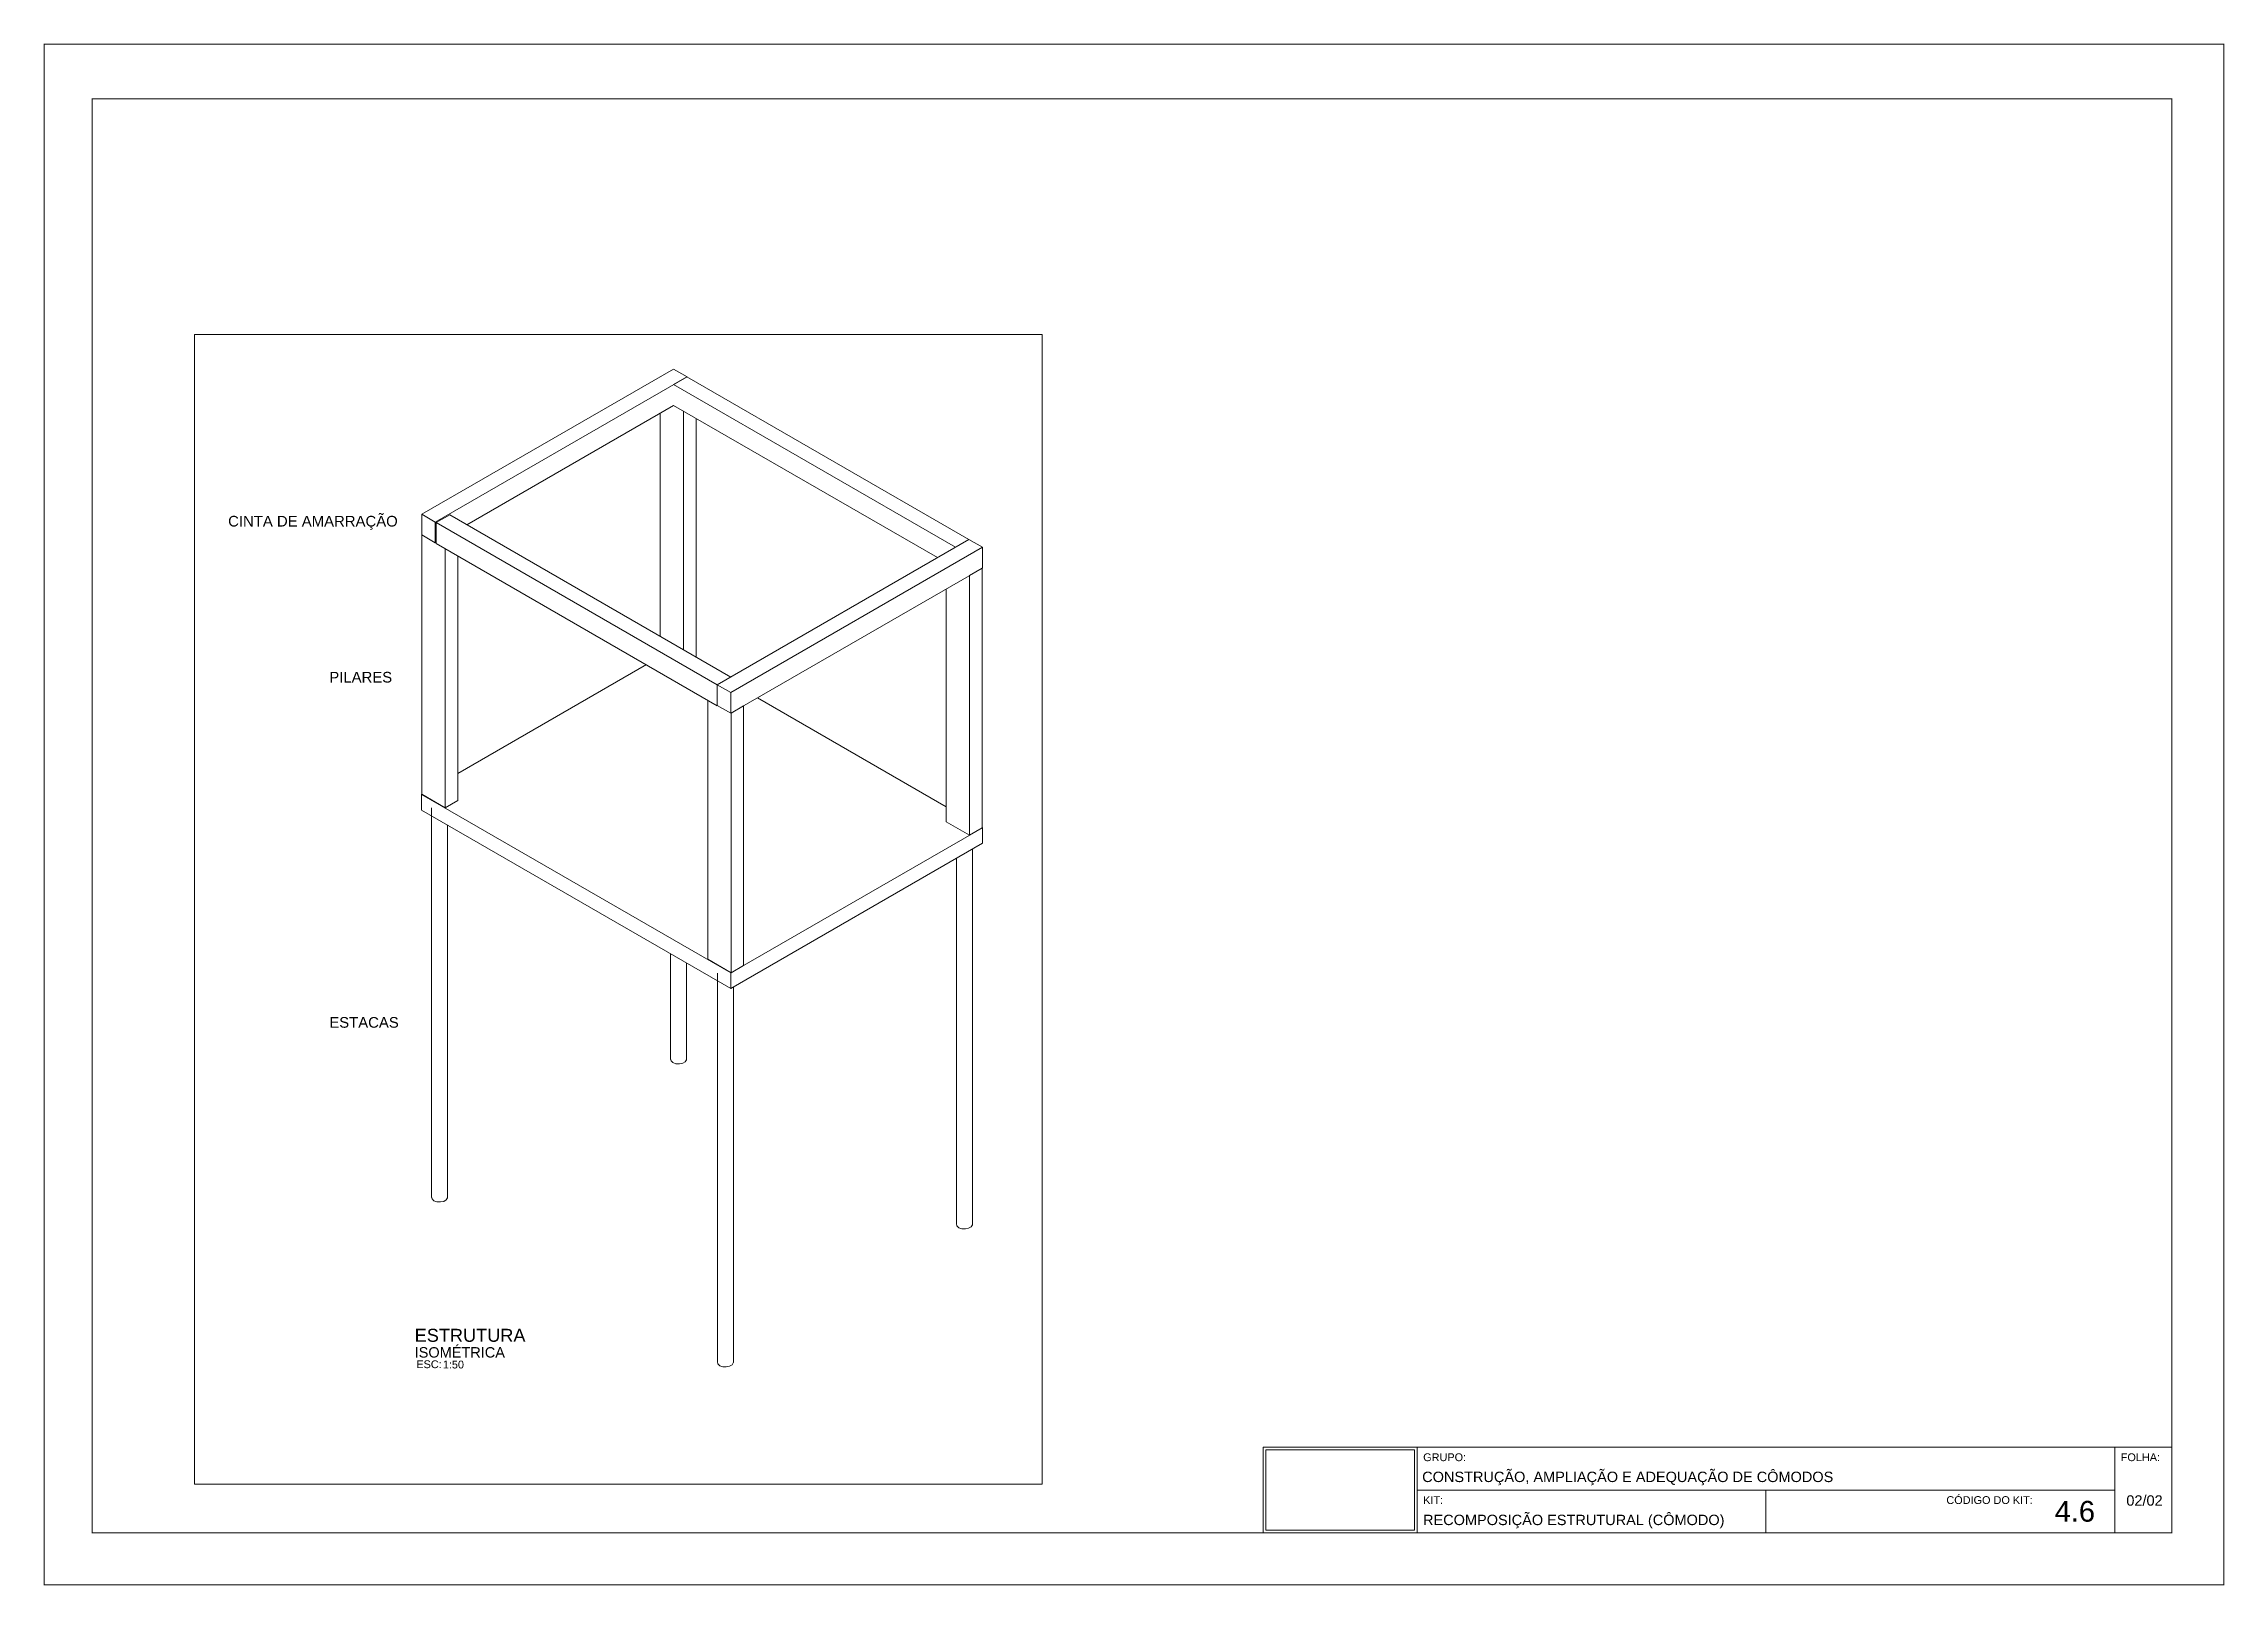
# Paper-space layout '02 - ISOMÉTRICA' of a CAD drawing. Header units: inches, sheet in millimetres. Extents: x 0 to 420, y 0 to 297.
# The model-space entities are those that its viewports show. They can reach past a viewport. Long polylines and large blocks are cut down to what shows.
import ezdxf
from ezdxf.enums import TextEntityAlignment as Align

# ---------------------------------------------------------------- set-up
doc = ezdxf.new("R2010")
doc.units = ezdxf.units.IN
doc.header["$MEASUREMENT"] = 0
doc.header["$XCLIPFRAME"] = 0
doc.layers.get('0').update_dxf_attribs({"color": 8})
doc.layers.get('DEFPOINTS').update_dxf_attribs({"lineweight": 0})
for name, color, linetype in [('ARQ-TXT-02', 2, 'Continuous'), ('ARQ-TXT-03', 3, 'Continuous'), ('ARQ-TXT-04', 4, 'Continuous'), ('ARQ-TXT-75', 2, 'Continuous'), ('ARQ-TXT-SMB', 4, 'Continuous'), ('DT-TÍTULO', 3, 'Continuous')]:
    doc.layers.add(name, color=color, linetype=linetype)
for name, color, linetype, lineweight in [('Pilares estruturais', 7, 'Continuous', 9), ('Pisos', 7, 'Continuous', 9), ('PS-FLH', 2, 'Continuous', 0), ('Quadro estrutural', 7, 'Continuous', 9)]:
    doc.layers.add(name, color=color, linetype=linetype, lineweight=lineweight)
doc.styles.add('Arial', font='ARIALUNI.ttf')
doc.styles.add('MtXpl_Arial', font='arial.ttf')
picture_1 = doc.add_image_def('image1.png', size_in_pixel=(3125, 3125))

# ---------------------------------------------------------------- blocks, each defined once
blk = doc.blocks.new('modelo carimbo final Leandro')
at = {"layer": 'PS-FLH', "linetype": 'Continuous'}
for p, q in [((224.82, -60.67), (399.82, -60.67)), ((254.49, -68.92), (388.82, -68.92)), ((224.82, -77.17), (399.82, -77.17))]:
    blk.add_line(p, q, dxfattribs=at)
at = {"layer": 'PS-FLH'}
for p, q in [((224.82, -60.67), (224.82, -77.17)), ((254.49, -60.67), (254.49, -77.17)), ((388.82, -60.67), (388.82, -77.17)), ((321.65, -68.92), (321.65, -77.17))]:
    blk.add_line(p, q, dxfattribs=at)
at = {"layer": 'PS-FLH', "linetype": 'Continuous'}
blk.add_lwpolyline([(399.82, -60.67), (399.82, -77.17)], dxfattribs=at)
image = blk.add_image(picture_1, insert=(224.82, -83.75), size_in_units=(29.67, 29.67), dxfattribs=at)
image.set_boundary_path([(54.2, 747.8), (3069.8, 2376.2)])
blk = doc.blocks.new('Pilar circular - d_ 25cm-2518628-ISOMÉTRICA')
at = {"layer": 'Pilares estruturais', "color": 5, "true_color": 0x0000ff}
for p, q in [((26366, 12790), (26366, 11960)), ((26491, 11960), (26491, 12718))]:
    blk.add_line(p, q, dxfattribs=at)
for points in [[(26384, 11935, 0), (26369, 11948, 0), (26366, 11964, 0)], [(26491, 11961, 0), (26491, 11956, 0), (26481, 11941, 0), (26462, 11930, 0), (26435, 11924, 0), (26408, 11926, 0), (26384, 11935, 0)]]:
    blk.add_polyline3d(points, dxfattribs=at)
blk = doc.blocks.new('Coluna_Estrutural_Retangular_eixo - 14 x 26-2513627-ISOMÉTRICA')
at = {"layer": 'Pilares estruturais', "color": 5, "true_color": 0x0000ff}
for p, q in [((26284, 17042), (26284, 15286)), ((26468, 17057), (26468, 15180)), ((26567, 16999), (26567, 15123))]:
    blk.add_line(p, q, dxfattribs=at)
blk = doc.blocks.new('Pilar circular - d_ 25cm-2518635-ISOMÉTRICA')
at = {"layer": 'Pilares estruturais', "color": 5, "true_color": 0x0000ff}
for p, q in [((24486, 13937), (24486, 10875)), ((24611, 10875), (24611, 13803))]:
    blk.add_line(p, q, dxfattribs=at)
for points in [[(24505, 10849, 0), (24490, 10863, 0), (24487, 10879, 0)], [(24611, 10876, 0), (24611, 10871, 0), (24602, 10856, 0), (24582, 10844, 0), (24556, 10839, 0), (24528, 10841, 0), (24505, 10849, 0)]]:
    blk.add_polyline3d(points, dxfattribs=at)
blk = doc.blocks.new('Coluna_Estrutural_Retangular_eixo - 14 x 26-2513676-ISOMÉTRICA')
at = {"layer": 'Pilares estruturais', "color": 5, "true_color": 0x0000ff}
for p, q in [((24410, 16083), (24410, 14045)), ((24524, 16021), (24519, 16023)), ((24594, 13938), (24594, 15976)), ((24693, 13996), (24693, 15919)), ((24594, 13938), (24410, 14045)), ((24693, 13996), (24594, 13938))]:
    blk.add_line(p, q, dxfattribs=at)
blk = doc.blocks.new('Pilar circular - d_ 25cm-V1-ISOMÉTRICA')
at = {"layer": 'Pilares estruturais', "color": 5, "true_color": 0x0000ff}
for p, q in [((26734, 12639), (26734, 9578)), ((26859, 9578), (26859, 12529))]:
    blk.add_line(p, q, dxfattribs=at)
for points in [[(26752, 9552, 0), (26737, 9566, 0), (26734, 9582, 0)], [(26859, 9579, 0), (26858, 9573, 0), (26849, 9558, 0), (26829, 9547, 0), (26803, 9542, 0), (26776, 9543, 0), (26752, 9552, 0)]]:
    blk.add_polyline3d(points, dxfattribs=at)
blk = doc.blocks.new('Coluna_Estrutural_Retangular_eixo - 14 x 26-V2-ISOMÉTRICA')
at = {"layer": 'Pilares estruturais', "color": 5, "true_color": 0x0000ff}
for p, q in [((26658, 14785), (26658, 12747)), ((26940, 14739), (26841, 14682)), ((26841, 12641), (26841, 14682)), ((26940, 14739), (26940, 12698)), ((26841, 12641), (26658, 12747)), ((26940, 12698), (26841, 12641))]:
    blk.add_line(p, q, dxfattribs=at)
blk = doc.blocks.new('Pilar circular - d_ 25cm-V3-ISOMÉTRICA')
at = {"layer": 'Pilares estruturais', "color": 5, "true_color": 0x0000ff}
for p, q in [((28738, 10663), (28738, 13614)), ((28613, 13541), (28613, 10663))]:
    blk.add_line(p, q, dxfattribs=at)
for points in [[(28631, 10637, 0), (28617, 10651, 0), (28614, 10667, 0)], [(28738, 10664, 0), (28738, 10659, 0), (28729, 10643, 0), (28709, 10632, 0), (28683, 10627, 0), (28655, 10629, 0), (28631, 10637, 0)]]:
    blk.add_polyline3d(points, dxfattribs=at)
blk = doc.blocks.new('Coluna_Estrutural_Retangular_eixo - 14 x 26-V4-ISOMÉTRICA')
at = {"layer": 'Pilares estruturais', "color": 5, "true_color": 0x0000ff}
for p, q in [((28814, 15821), (28715, 15764)), ((28814, 15821), (28814, 13780)), ((28531, 13829), (28531, 15658)), ((28715, 13723), (28715, 15764)), ((28715, 13723), (28531, 13829)), ((28814, 13780), (28715, 13723))]:
    blk.add_line(p, q, dxfattribs=at)
blk = doc.blocks.new('viga - Viga concreto 15x30cm-2523651-ISOMÉTRICA')
at = {"layer": 'Quadro estrutural', "color": 5, "true_color": 0x0000ff}
for p, q in [((26389, 17388), (24410, 16246)), ((24516, 16185), (26495, 17327)), ((26495, 17327), (26389, 17388)), ((26389, 17102), (24764, 16164)), ((24410, 16246), (24516, 16185)), ((24410, 16083), (24410, 16246)), ((24516, 16021), (24516, 16185)), ((24516, 16021), (24410, 16083)), ((24524, 16025), (24516, 16021))]:
    blk.add_line(p, q, dxfattribs=at)
blk = doc.blocks.new('viga - Viga concreto 15x30cm-2513875-ISOMÉTRICA')
blk.add_blockref('viga - Viga concreto 15x30cm-2523651-ISOMÉTRICA', (0, 0))
blk = doc.blocks.new('viga - Viga concreto 15x30cm-2523687-ISOMÉTRICA')
at = {"layer": 'Quadro estrutural', "color": 5, "true_color": 0x0000ff}
for p, q in [((26494, 17327), (26388, 17266)), ((28711, 16047), (26494, 17327)), ((26388, 17266), (28605, 15986)), ((28464, 15905), (26389, 17102)), ((28605, 15986), (28711, 16047))]:
    blk.add_line(p, q, dxfattribs=at)
blk = doc.blocks.new('viga - Viga concreto 15x30cm-2513876-ISOMÉTRICA')
blk.add_blockref('viga - Viga concreto 15x30cm-2523687-ISOMÉTRICA', (0, 0))
blk = doc.blocks.new('viga - Viga concreto 15x30cm-V5-ISOMÉTRICA')
at = {"layer": 'Quadro estrutural', "color": 5, "true_color": 0x0000ff}
for p, q in [((28711, 16047), (26733, 14905)), ((26839, 14844), (28817, 15986)), ((28817, 15986), (28711, 16047)), ((28817, 15823), (28817, 15986)), ((28817, 15823), (26839, 14681)), ((26733, 14905), (26839, 14844)), ((26733, 14742), (26733, 14905)), ((26839, 14844), (26839, 14681)), ((26839, 14681), (26733, 14742))]:
    blk.add_line(p, q, dxfattribs=at)
blk = doc.blocks.new('viga - Viga concreto 15x30cm-2513877-ISOMÉTRICA')
blk.add_blockref('viga - Viga concreto 15x30cm-V5-ISOMÉTRICA', (0, 0))
blk = doc.blocks.new('viga - Viga concreto 15x30cm-2523549-ISOMÉTRICA')
at = {"layer": 'Quadro estrutural', "color": 5, "true_color": 0x0000ff}
for p, q in [((24630, 16242), (24524, 16181)), ((24524, 16181), (26733, 14905)), ((24524, 16181), (24524, 16017)), ((26839, 14966), (24630, 16242)), ((26733, 14741), (24524, 16017)), ((26733, 14905), (26839, 14966)), ((26733, 14741), (26733, 14905))]:
    blk.add_line(p, q, dxfattribs=at)
blk = doc.blocks.new('viga - Viga concreto 15x30cm-2513878-ISOMÉTRICA')
blk.add_blockref('viga - Viga concreto 15x30cm-2523549-ISOMÉTRICA', (0, 0))
blk = doc.blocks.new('*U527')
at = {"layer": 'ARQ-TXT-02', "insert": (0.016, 0.158), "char_height": 0.075, "attachment_point": 1, "style": 'Arial'}
blk.add_mtext_dynamic_manual_height_columns('ESC:', width=0.00344, gutter_width=0.625, heights=[0], dxfattribs=at)
at = {"layer": 'ARQ-TXT-02', "style": 'Arial'}
blk.add_attdef('ESCALA', (0.271, 0.08), '', height=0.075, dxfattribs=at)
at = {"layer": 'ARQ-TXT-03', "style": 'Arial'}
blk.add_attdef('DESENHO', (0, 0.185), '', height=0.1, dxfattribs=at)
at = {"layer": 'ARQ-TXT-04', "style": 'Arial'}
blk.add_attdef('MATÉRIA', text='', height=0.125, dxfattribs=at).set_placement((0, 0.299), align=Align.BOTTOM_LEFT)

msp = doc.modelspace()

# ---------------------------------------------------------------- linework, layer by layer
at = {"layer": 'Pisos'}
for p, q in [((-363.637, 13.497), (-365.452, 12.449)), ((-360.751, 12.129), (-362.567, 13.177)), ((-365.799, 12.249), (-365.802, 12.247)), ((-365.802, 12.247), (-362.825, 10.528)), ((-365.802, 12.247), (-365.802, 12.097)), ((-362.825, 10.378), (-365.802, 12.097)), ((-362.825, 10.528), (-360.402, 11.927)), ((-360.402, 11.777), (-362.825, 10.378)), ((-360.402, 11.927), (-360.405, 11.929)), ((-360.402, 11.927), (-360.402, 11.777)), ((-362.825, 10.378), (-362.825, 10.528))]:
    msp.add_line(p, q, dxfattribs=at)

# ---------------------------------------------------------------- block references
at = {"layer": 'ARQ-TXT-SMB'}
msp.add_blockref('*U527', (-365.868, 6.64), dxfattribs=at).add_auto_attribs({'ESCALA': '1:50', 'DESENHO': 'ISOMÉTRICA', 'MATÉRIA': 'ESTRUTURA'})
at = {"layer": 'Pilares estruturais', "color": 5, "true_color": 0x0000ff, "xscale": 0.00122474487139, "yscale": 0.00122474487139, "zscale": 0.00122474487139}
for name in ['Coluna_Estrutural_Retangular_eixo - 14 x 26-2513627-ISOMÉTRICA', 'Coluna_Estrutural_Retangular_eixo - 14 x 26-2513676-ISOMÉTRICA', 'Coluna_Estrutural_Retangular_eixo - 14 x 26-V4-ISOMÉTRICA', 'Coluna_Estrutural_Retangular_eixo - 14 x 26-V2-ISOMÉTRICA', 'Pilar circular - d_ 25cm-2518635-ISOMÉTRICA', 'Pilar circular - d_ 25cm-V3-ISOMÉTRICA', 'Pilar circular - d_ 25cm-2518628-ISOMÉTRICA', 'Pilar circular - d_ 25cm-V1-ISOMÉTRICA']:
    msp.add_blockref(name, (-395.695, -4.952), dxfattribs=at)
at = {"layer": 'Quadro estrutural', "color": 5, "true_color": 0x0000ff, "xscale": 0.00122474487139, "yscale": 0.00122474487139, "zscale": 0.00122474487139}
for name in ['viga - Viga concreto 15x30cm-2513875-ISOMÉTRICA', 'viga - Viga concreto 15x30cm-2513876-ISOMÉTRICA', 'viga - Viga concreto 15x30cm-2513878-ISOMÉTRICA', 'viga - Viga concreto 15x30cm-2513877-ISOMÉTRICA']:
    msp.add_blockref(name, (-395.695, -4.952), dxfattribs=at)

# ---------------------------------------------------------------- texts
at = {"layer": 'DT-TÍTULO', "style": 'Arial'}
for s, height, p in [('CINTA DE AMARRAÇÃO', 0.10264, (-367.664, 14.827)), ('PILARES', 0.1026, (-366.69, 13.325)), ('ESTACAS', 0.1026, (-366.69, 10.001))]:
    msp.add_text(s, height=height, dxfattribs=at).set_placement(p)

psp = doc.layouts.new('02 - ISOMÉTRICA')

# ---------------------------------------------------------------- linework, layer by layer
at = {"layer": 'PS-FLH', "lineweight": 70, "const_width": 0.22}
psp.add_lwpolyline([(419.82, 296.83), (419.82, 0.13), (0.09, 0.13), (0.09, 296.83)], close=True, dxfattribs=at)
at = {"layer": 'PS-FLH', "const_width": 0.22}
psp.add_lwpolyline([(409.82, 286.32), (409.82, 10.13), (9.32, 10.13), (9.32, 286.32)], close=True, dxfattribs=at)

# ---------------------------------------------------------------- block references
at = {"color": 2}
psp.add_blockref('modelo carimbo final Leandro', (10, 87.3), dxfattribs=at)

# ---------------------------------------------------------------- texts
at = {"layer": 'ARQ-TXT-75', "color": 3, "attachment_point": 1, "style": 'MtXpl_Arial'}
for s, width, insert, char_height in [('GRUPO:', 133.1774, (265.64, 25.45), 1.5), ('FOLHA:', 133.1774, (399.97, 25.45), 1.5), ('CONSTRUÇÃO, AMPLIAÇÃO E ADEQUAÇÃO DE CÔMODOS', 133.1774, (265.45, 21.92), 2), ('KIT:', 133.1774, (265.64, 17.2), 1.5), ('CÓDIGO DO KIT:', 133.1774, (366.39, 17.2), 1.5), ('02/02', 9.8498, (401.05, 17.37), 2), ('RECOMPOSIÇÃO ESTRUTURAL (CÔMODO)', 133.1774, (265.61, 13.63), 2), ('4.6', 133.1774, (387.25, 16.29), 4)]:
    psp.add_mtext_dynamic_manual_height_columns(s, width=width, gutter_width=5.35, heights=[0], dxfattribs=dict(at, insert=insert, char_height=char_height))

# ---------------------------------------------------------------- viewports
at = {"layer": 'DEFPOINTS', "color": 230, "linetype": 'ByBlock', "view_target_point": (344.807, 80.581)}
psp.add_viewport(center=(110.67, 130.22), size=(163.21, 221.414), view_center_point=(-708.713, -69.44), view_height=11.0707, dxfattribs=at)

doc.saveas('drawing.dxf')
